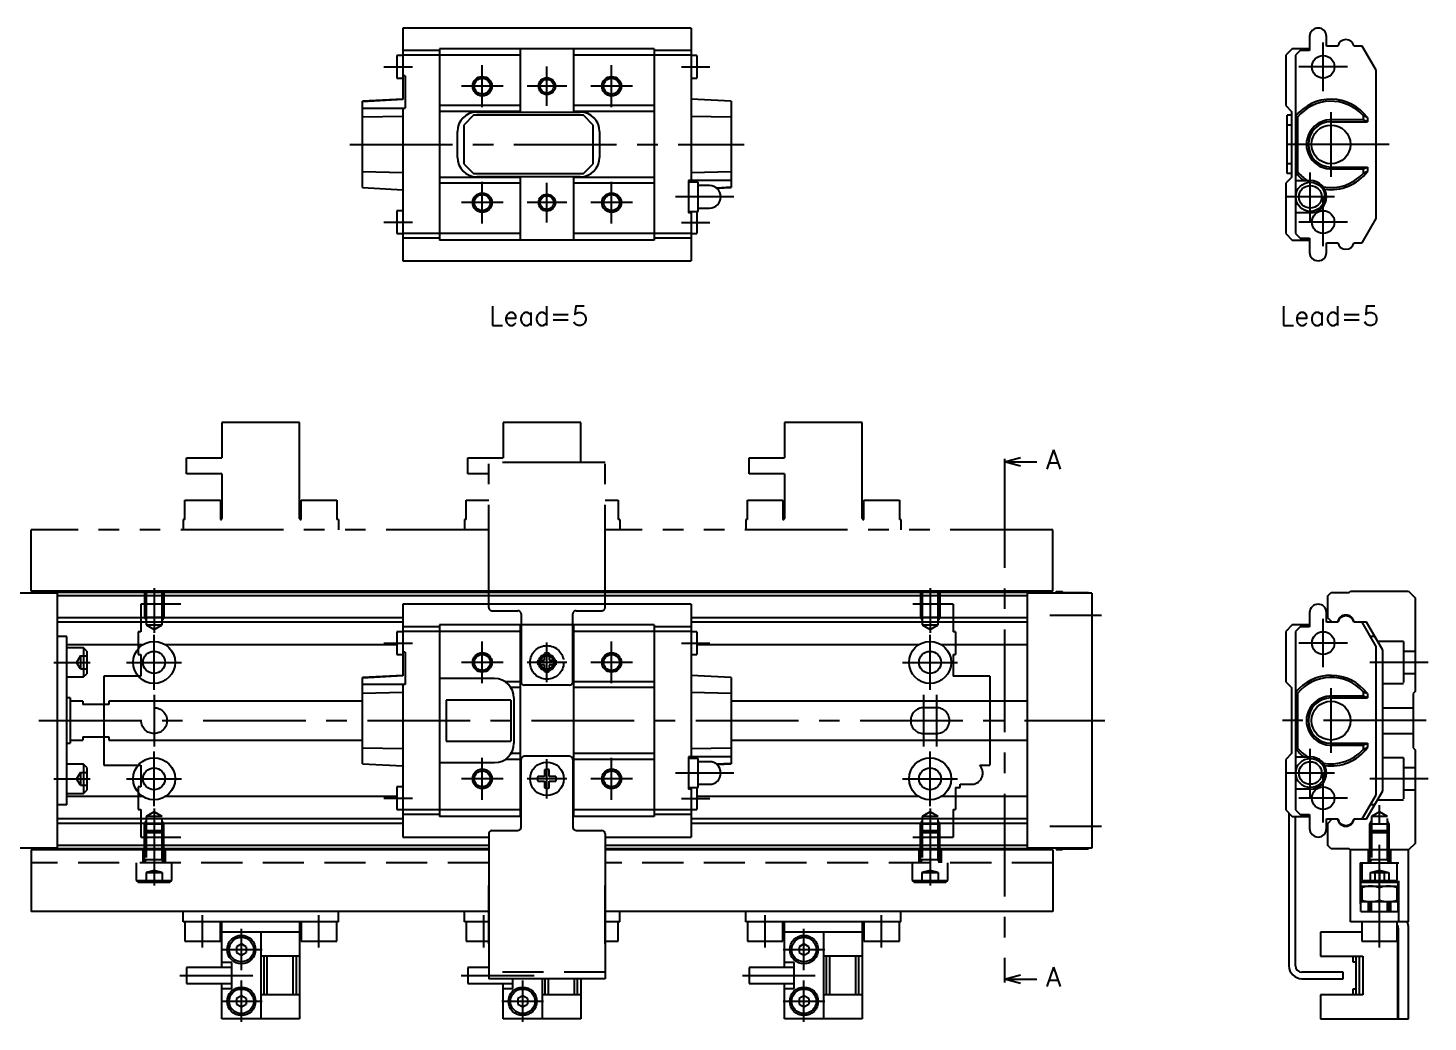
# Model space of a CAD drawing. Extents: x -4 to 337, y -8 to 258.
# Drawn here: x 120.9 to 337.4, y 104.7 to 258.4 of the extents above; entities that cross this region are included whole.
import ezdxf

# ---------------------------------------------------------------- set-up
doc = ezdxf.new("R2010")
doc.units = 0
doc.header["$LTSCALE"] = 0.5
for name, pattern in [('CENTER', [50.8, 31.75, -6.35, 6.35, -6.35]), ('DASHED', [19.05, 12.7, -6.35]), ('PHANTOM', [63.5, 31.75, -6.35, 6.35, -6.35, 6.35, -6.35])]:
    doc.linetypes.add(name, pattern=pattern)
for name, color, linetype in [('MSM_CENTER', 1, 'CENTER'), ('MSM_CONTINUOUS', 7, 'CONTINUOUS'), ('MSM_DASHED', 4, 'DASHED'), ('MSM_IMAGINARY', 6, 'PHANTOM'), ('MSM_NARROW', 5, 'CONTINUOUS'), ('MSM_PART_NUMBER', 7, 'CONTINUOUS')]:
    doc.layers.add(name, color=color, linetype=linetype)
doc.styles.get("Standard").update_dxf_attribs({"font": 'txt.shx', "height": 3, "bigfont": 'bigfont.shx'})

msp = doc.modelspace()

# ---------------------------------------------------------------- linework, layer by layer
at = {"layer": 'MSM_CENTER'}
for p, q in [((321.2, 248.65), (321.2, 256.15)), ((175.95, 252.4), (180.35, 252.4)), ((191.15, 246.17), (191.15, 252.63)), ((201.15, 246.34), (201.15, 252.46)), ((211.15, 246.17), (211.15, 252.63)), ((221.95, 252.4), (226.35, 252.4)), ((324.95, 252.4), (317.45, 252.4)), ((194.38, 249.4), (187.92, 249.4)), ((204.21, 249.4), (198.09, 249.4)), ((214.38, 249.4), (207.92, 249.4)), ((322.4, 235.4), (322.4, 245.4)), ((170.65, 240.4), (231.65, 240.4)), ((331.4, 240.4), (313.6, 240.4)), ((319.2, 228.55), (319.2, 236.05)), ((191.15, 228.17), (191.15, 234.63)), ((201.15, 228.34), (201.15, 234.46)), ((211.15, 228.17), (211.15, 234.63)), ((230.05, 232.3), (221.05, 232.3)), ((322.95, 232.3), (315.45, 232.3)), ((321.2, 224.65), (321.2, 232.15)), ((194.38, 231.4), (187.92, 231.4)), ((204.21, 231.4), (198.09, 231.4)), ((214.38, 231.4), (207.92, 231.4)), ((175.95, 228.4), (180.35, 228.4)), ((221.95, 228.35), (226.35, 228.35)), ((324.95, 228.4), (317.45, 228.4)), ((271.9, 190.8), (271.9, 111.8)), ((140.4, 171.8), (140.4, 164.89)), ((260.4, 171.8), (260.4, 164.89)), ((278.9, 167.6), (286.9, 167.6)), ((321.2, 159.55), (321.2, 167.05)), ((140.4, 156.05), (140.4, 164.55)), ((260.4, 156.05), (260.4, 164.55)), ((175.95, 163.3), (180.35, 163.3)), ((191.15, 157.07), (191.15, 163.53)), ((201.15, 157.24), (201.15, 163.36)), ((211.15, 157.07), (211.15, 163.53)), ((221.95, 163.3), (226.35, 163.3)), ((324.95, 163.3), (317.45, 163.3)), ((124.9, 160.3), (130.5, 160.3)), ((136.15, 160.3), (144.65, 160.3)), ((194.38, 160.3), (187.92, 160.3)), ((204.21, 160.3), (198.09, 160.3)), ((214.38, 160.3), (207.92, 160.3)), ((256.15, 160.3), (264.65, 160.3)), ((337.4, 160.3), (328.4, 160.3)), ((322.4, 146.3), (322.4, 156.3)), ((140.4, 155.3), (140.4, 147.3)), ((259.4, 155.3), (259.4, 147.3)), ((261.4, 155.3), (261.4, 147.3)), ((-4.42, 151.3), (287.4, 151.3)), ((337.1, 151.3), (314.3, 151.3)), ((140.4, 138.05), (140.4, 146.55)), ((191.15, 139.07), (191.15, 145.53)), ((201.15, 139.24), (201.15, 145.36)), ((211.15, 139.07), (211.15, 145.53)), ((260.4, 138.05), (260.4, 146.55)), ((319.2, 139.45), (319.2, 146.95)), ((230.05, 143.2), (221.05, 143.2)), ((322.95, 143.2), (315.45, 143.2)), ((321.2, 135.55), (321.2, 143.05)), ((124.9, 142.3), (130.5, 142.3)), ((136.15, 142.3), (144.65, 142.3)), ((194.38, 142.3), (187.92, 142.3)), ((204.21, 142.3), (198.09, 142.3)), ((214.38, 142.3), (207.92, 142.3)), ((256.15, 142.3), (264.65, 142.3)), ((337.4, 142.3), (328.4, 142.3)), ((175.95, 139.3), (180.35, 139.3)), ((221.95, 139.25), (226.35, 139.25)), ((324.95, 139.3), (317.45, 139.3)), ((140.4, 137.71), (140.4, 125.8)), ((260.4, 137.71), (260.4, 125.8)), ((329.9, 116.2), (329.9, 138.21)), ((278.9, 135), (286.9, 135)), ((192.15, 116.8), (192.15, 125.82)), ((210.15, 116.8), (210.15, 125.82)), ((147.9, 116.2), (147.9, 121.2)), ((153.9, 112.7), (153.9, 119.1)), ((165.9, 116.2), (165.9, 121.2)), ((191.4, 116.2), (191.4, 121.2)), ((234.9, 116.2), (234.9, 121.2)), ((240.9, 112.7), (240.9, 119.1)), ((252.9, 116.2), (252.9, 121.2)), ((150.7, 115.9), (157.1, 115.9)), ((237.7, 115.9), (244.1, 115.9)), ((144.4, 111.9), (155.65, 111.9)), ((153.9, 104.7), (153.9, 111.1)), ((187.9, 111.9), (199.15, 111.9)), ((197.4, 104.7), (197.4, 111.1)), ((231.4, 111.9), (242.65, 111.9)), ((240.9, 104.7), (240.9, 111.1)), ((150.7, 107.9), (157.1, 107.9)), ((194.2, 107.9), (200.6, 107.9)), ((237.7, 107.9), (244.1, 107.9))]:
    msp.add_line(p, q, dxfattribs=at)
at = {"layer": 'MSM_CONTINUOUS'}
for p, q in [((178.85, 258.4), (178.85, 247.33)), ((223.45, 258.4), (178.85, 258.4)), ((223.45, 258.4), (223.45, 234.8)), ((319.1, 257.1), (319.1, 254.9)), ((321.7, 255.6), (321.7, 257.1)), ((323.44, 255.6), (321.7, 255.6)), ((327.24, 255.6), (325.96, 255.6)), ((329.4, 251.86), (327.24, 255.6)), ((177.95, 254.15), (177.95, 250.65)), ((178.85, 254.15), (177.95, 254.15)), ((184.55, 254.9), (178.85, 254.9)), ((184.55, 254.19), (178.85, 254.19)), ((217.75, 255.2), (184.55, 255.2)), ((184.55, 255.2), (184.55, 225.6)), ((197.05, 254.2), (184.55, 254.2)), ((197.05, 245.4), (197.05, 255.2)), ((205.25, 255.2), (205.25, 245.4)), ((217.75, 254.2), (205.25, 254.2)), ((217.75, 255.2), (217.75, 225.6)), ((223.45, 254.9), (217.75, 254.9)), ((223.45, 254.19), (217.75, 254.19)), ((224.35, 254.15), (223.45, 254.15)), ((224.35, 254.15), (224.35, 250.65)), ((316.4, 255.2), (315.4, 254.2)), ((315.4, 254.2), (315.4, 246.4)), ((318.97, 255.2), (316.4, 255.2)), ((317.61, 254.9), (316.9, 254.19)), ((316.9, 254.19), (316.9, 226.61)), ((319.1, 254.9), (317.61, 254.9)), ((318.97, 254.9), (318.97, 255.2)), ((329.4, 228.94), (329.4, 251.86)), ((177.95, 250.65), (178.85, 250.65)), ((179.25, 251), (178.85, 251)), ((179.25, 251), (179.25, 246)), ((223.45, 250.65), (224.35, 250.65)), ((178.85, 247.4), (172.65, 247.08)), ((178.85, 247.33), (172.65, 246.96)), ((172.65, 233.72), (172.65, 247.08)), ((229.65, 247.08), (223.45, 247.4)), ((229.65, 247.08), (229.65, 233.72)), ((172.65, 246), (179.25, 246)), ((178.85, 244.73), (172.65, 244.59)), ((178.85, 246), (178.85, 222.4)), ((197.05, 246.4), (184.55, 246.4)), ((197.05, 245.5), (184.55, 245.5)), ((189.8, 244.9), (188.3, 243.4)), ((206.8, 244.9), (189.8, 244.9)), ((190.3, 245.4), (206.3, 245.4)), ((217.75, 246.4), (205.25, 246.4)), ((217.75, 245.5), (205.25, 245.5)), ((208.3, 243.4), (206.8, 244.9)), ((229.65, 244.59), (223.45, 244.73)), ((315.4, 246.4), (316.3, 245.5)), ((316.3, 244.9), (315.6, 244.9)), ((315.6, 235.9), (315.6, 244.9)), ((316.3, 245.5), (316.3, 235.3)), ((317.2, 244.59), (316.9, 244.73)), ((327.36, 244.87), (327.36, 244.19)), ((188.3, 243.4), (188.3, 237.4)), ((208.3, 237.4), (208.3, 243.4)), ((316.3, 243.4), (315.6, 243.4)), ((317.2, 244.59), (317.2, 236.21)), ((322.4, 243.9), (328.02, 243.9)), ((327.36, 244.19), (322.72, 244.19)), ((328.02, 243.9), (327.36, 244.19)), ((328.02, 244.57), (328.02, 243.9)), ((187.3, 238.4), (187.3, 242.4)), ((209.3, 242.4), (209.3, 238.4)), ((172.65, 236.21), (178.85, 236.07)), ((188.3, 237.4), (189.8, 235.9)), ((206.8, 235.9), (208.3, 237.4)), ((223.45, 236.07), (229.65, 236.21)), ((316.3, 237.4), (315.6, 237.4)), ((316.9, 236.07), (317.2, 236.21)), ((322.4, 236.9), (328.02, 236.9)), ((322.72, 236.61), (327.36, 236.61)), ((327.36, 236.61), (328.02, 236.9)), ((327.36, 236.61), (327.36, 235.93)), ((328.02, 236.9), (328.02, 236.23)), ((197.05, 235.3), (184.55, 235.3)), ((197.05, 234.4), (184.55, 234.4)), ((189.8, 235.9), (206.8, 235.9)), ((206.3, 235.4), (190.3, 235.4)), ((197.05, 225.6), (197.05, 235.4)), ((205.25, 235.4), (205.25, 225.6)), ((217.75, 235.3), (205.25, 235.3)), ((217.75, 234.4), (205.25, 234.4)), ((223.05, 234.8), (223.05, 229.8)), ((229.65, 234.8), (223.05, 234.8)), ((224.55, 234.55), (223.05, 234.55)), ((224.55, 230.05), (224.55, 234.55)), ((226.3, 234.05), (224.55, 234.05)), ((227.35, 233.7), (229.65, 233.84)), ((316.3, 235.3), (315.4, 234.4)), ((315.4, 234.4), (315.4, 226.6)), ((316.3, 235.9), (315.6, 235.9)), ((316.9, 234.8), (319.2, 234.8)), ((172.65, 233.72), (178.85, 233.4)), ((227.46, 233.61), (229.65, 233.72)), ((177.95, 230.15), (177.95, 226.65)), ((178.85, 230.15), (177.95, 230.15)), ((223.05, 230.05), (224.55, 230.05)), ((223.45, 229.8), (223.05, 229.8)), ((223.45, 230.05), (223.45, 222.4)), ((224.35, 230.05), (224.35, 226.65)), ((224.55, 230.55), (226.3, 230.55)), ((319.2, 229.8), (316.9, 229.8)), ((327.24, 225.2), (329.4, 228.94)), ((177.95, 226.65), (178.85, 226.65)), ((184.55, 226.61), (178.85, 226.61)), ((184.55, 225.9), (178.85, 225.9)), ((197.05, 226.6), (184.55, 226.6)), ((217.75, 225.6), (184.55, 225.6)), ((217.75, 226.6), (205.25, 226.6)), ((223.45, 226.61), (217.75, 226.61)), ((223.45, 225.9), (217.75, 225.9)), ((223.45, 226.65), (224.35, 226.65)), ((315.4, 226.6), (316.4, 225.6)), ((316.4, 225.6), (318.97, 225.6)), ((316.9, 226.61), (317.61, 225.9)), ((317.61, 225.9), (319.1, 225.9)), ((318.97, 225.6), (318.97, 225.9)), ((319.1, 225.9), (319.1, 223.7)), ((321.7, 223.7), (321.7, 225.2)), ((321.7, 225.2), (323.44, 225.2)), ((325.96, 225.2), (327.24, 225.2)), ((178.85, 222.4), (223.45, 222.4)), ((271.9, 191.3), (274.4, 191.97)), ((271.9, 191.8), (271.9, 190.8)), ((274.4, 190.63), (271.9, 191.3)), ((271.9, 191.3), (276.9, 191.3)), ((275.4, 171.3), (125.4, 171.3)), ((125.4, 171.3), (125.4, 131.3)), ((275.4, 171.1), (125.4, 171.1)), ((275.4, 171.3), (275.4, 131.3)), ((279.9, 171), (279.9, 171.25)), ((279.9, 171.25), (280.9, 171.25)), ((280.9, 171), (280.9, 171.25)), ((280.9, 171.1), (284.9, 171.1)), ((284.9, 171), (284.9, 171.1)), ((321.9, 170.6), (322.4, 171.1)), ((322.4, 171.1), (325.2, 171.1)), ((325.2, 171.1), (325.4, 171.3)), ((325.4, 171.3), (334.4, 171.3)), ((334.4, 171.3), (335.4, 170.3)), ((125.4, 171), (79.4, 171)), ((275.4, 170.6), (125.4, 170.6)), ((178.85, 169.3), (178.85, 158.23)), ((223.45, 169.3), (178.85, 169.3)), ((223.45, 169.3), (223.45, 145.7)), ((285.4, 171), (275.4, 171)), ((285.4, 171), (285.4, 131.6)), ((321.9, 167.2), (321.9, 170.6)), ((335.4, 170.3), (335.4, 155.8)), ((178.85, 167.2), (125.4, 167.2)), ((275.4, 167.2), (223.45, 167.2)), ((319.1, 168), (319.1, 165.8)), ((321.7, 166.5), (321.7, 168)), ((322.6, 166.5), (321.9, 167.2)), ((178.85, 166.5), (125.4, 166.5)), ((177.95, 165.05), (177.95, 161.55)), ((178.85, 165.05), (177.95, 165.05)), ((184.55, 165.8), (178.85, 165.8)), ((184.55, 165.09), (178.85, 165.09)), ((217.75, 166.1), (184.55, 166.1)), ((184.55, 166.1), (184.55, 136.5)), ((197.05, 165.1), (184.55, 165.1)), ((197.05, 136.5), (197.05, 166.1)), ((205.25, 166.1), (205.25, 136.5)), ((217.75, 165.1), (205.25, 165.1)), ((217.75, 166.1), (217.75, 136.5)), ((223.45, 165.8), (217.75, 165.8)), ((223.45, 165.09), (217.75, 165.09)), ((275.4, 166.5), (223.45, 166.5)), ((224.35, 165.05), (223.45, 165.05)), ((224.35, 165.05), (224.35, 161.55)), ((316.4, 166.1), (315.4, 165.1)), ((315.4, 165.1), (315.4, 157.3)), ((318.97, 166.1), (316.4, 166.1)), ((317.61, 165.8), (316.9, 165.09)), ((316.9, 165.09), (316.9, 137.51)), ((319.1, 165.8), (317.61, 165.8)), ((318.97, 165.8), (318.97, 166.1)), ((323.44, 166.5), (321.7, 166.5)), ((327.9, 166.5), (325.96, 166.5)), ((329.4, 162.76), (327.24, 166.5)), ((330.4, 162.17), (327.9, 166.5)), ((126.9, 164.3), (125.4, 164.3)), ((126.9, 138.3), (126.9, 164.3)), ((138.65, 163.04), (126.9, 163.04)), ((129.5, 162.55), (126.9, 162.55)), ((129.5, 162.55), (129.5, 158.05)), ((130, 162.05), (129.5, 162.55)), ((177.95, 163.04), (142.15, 163.04)), ((258.65, 163.04), (224.35, 163.04)), ((275.4, 163.04), (262.15, 163.04)), ((329.17, 164.3), (328.51, 164.3)), ((329.4, 139.84), (329.4, 162.76)), ((130, 162.05), (130, 158.55)), ((177.95, 161.55), (178.85, 161.55)), ((179.25, 161.9), (178.85, 161.9)), ((179.25, 161.9), (179.25, 156.9)), ((223.45, 161.55), (224.35, 161.55)), ((330.4, 140.43), (330.4, 162.17)), ((126.9, 158.05), (129.5, 158.05)), ((129.5, 158.05), (130, 158.55)), ((178.85, 158.3), (172.65, 157.98)), ((178.85, 158.23), (172.65, 157.86)), ((229.65, 157.98), (223.45, 158.3)), ((172.65, 144.62), (172.65, 157.98)), ((179.25, 156.9), (172.65, 156.9)), ((178.85, 156.9), (178.85, 133.3)), ((193.05, 157.8), (184.55, 157.8)), ((197.05, 157.3), (194.71, 157.3)), ((197.05, 156.4), (195.59, 156.4)), ((217.75, 157.3), (205.25, 157.3)), ((217.75, 156.4), (205.25, 156.4)), ((229.65, 157.98), (229.65, 144.62)), ((315.4, 157.3), (316.3, 156.4)), ((316.3, 156.4), (316.3, 146.2)), ((127.4, 154.8), (126.9, 154.8)), ((127.4, 154.8), (127.4, 147.8)), ((129.4, 154.3), (127.4, 154.3)), ((129.4, 154.3), (129.4, 153.8)), ((133.4, 153.8), (129.4, 153.8)), ((133.4, 154.3), (133.4, 153.8)), ((172.65, 154.3), (133.4, 154.3)), ((178.85, 155.63), (172.65, 155.49)), ((185.55, 154.46), (185.55, 148.14)), ((195.55, 154.46), (185.55, 154.46)), ((195.55, 154.46), (195.55, 148.14)), ((196.05, 154.8), (196.05, 147.8)), ((229.65, 155.49), (223.45, 155.63)), ((275.4, 154.3), (229.65, 154.3)), ((317.2, 155.49), (316.9, 155.63)), ((317.2, 155.49), (317.2, 147.11)), ((322.4, 154.8), (328.02, 154.8)), ((327.36, 155.09), (322.72, 155.09)), ((327.36, 155.77), (327.36, 155.09)), ((328.02, 154.8), (327.36, 155.09)), ((328.02, 155.47), (328.02, 154.8)), ((335.4, 155.8), (335.1, 155.5)), ((335.1, 155.5), (335.1, 147.1)), ((126.9, 147.8), (127.4, 147.8)), ((127.4, 148.3), (129.4, 148.3)), ((129.4, 148.8), (133.4, 148.8)), ((129.4, 148.8), (129.4, 148.3)), ((133.4, 148.8), (133.4, 148.3)), ((133.4, 148.3), (172.65, 148.3)), ((185.55, 148.14), (195.55, 148.14)), ((229.65, 148.3), (275.4, 148.3)), ((322.4, 147.8), (328.02, 147.8)), ((322.72, 147.51), (327.36, 147.51)), ((327.36, 147.51), (328.02, 147.8)), ((327.36, 147.51), (327.36, 146.83)), ((328.02, 147.8), (328.02, 147.13)), ((172.65, 147.11), (178.85, 146.97)), ((197.05, 145.3), (194.71, 145.3)), ((197.05, 146.2), (195.59, 146.2)), ((197.15, 134.8), (197.15, 145.3)), ((204.65, 145.8), (197.65, 145.8)), ((205.15, 145.3), (205.15, 134.8)), ((217.75, 146.2), (205.25, 146.2)), ((217.75, 145.3), (205.25, 145.3)), ((229.65, 145.7), (223.05, 145.7)), ((223.05, 145.7), (223.05, 140.7)), ((224.55, 145.45), (223.05, 145.45)), ((223.45, 146.97), (229.65, 147.11)), ((224.55, 140.95), (224.55, 145.45)), ((316.3, 146.2), (315.4, 145.3)), ((315.4, 145.3), (315.4, 137.5)), ((316.9, 146.97), (317.2, 147.11)), ((316.9, 145.7), (319.2, 145.7)), ((335.1, 147.1), (335.4, 146.8)), ((335.4, 146.8), (335.4, 132.3)), ((129.5, 144.55), (126.9, 144.55)), ((130, 144.05), (129.5, 144.55)), ((129.5, 144.55), (129.5, 140.05)), ((130, 144.05), (130, 140.55)), ((172.65, 144.62), (178.85, 144.3)), ((184.55, 144.8), (193.05, 144.8)), ((200.78, 143.7), (200.78, 142.67)), ((201.52, 142.67), (201.52, 143.7)), ((226.3, 144.95), (224.55, 144.95)), ((227.35, 144.6), (229.65, 144.74)), ((227.46, 144.51), (229.65, 144.62)), ((177.95, 141.05), (177.95, 137.55)), ((178.85, 141.05), (177.95, 141.05)), ((200.78, 142.67), (199.75, 142.67)), ((199.75, 141.93), (200.78, 141.93)), ((200.78, 141.93), (200.78, 140.9)), ((202.55, 142.67), (201.52, 142.67)), ((201.52, 140.9), (201.52, 141.93)), ((201.52, 141.93), (202.55, 141.93)), ((223.05, 140.95), (224.55, 140.95)), ((223.45, 140.95), (223.45, 133.3)), ((224.35, 140.95), (224.35, 137.55)), ((224.55, 141.45), (226.3, 141.45)), ((126.9, 140.05), (129.5, 140.05)), ((138.65, 139.56), (126.9, 139.56)), ((129.5, 140.05), (130, 140.55)), ((177.95, 139.56), (142.15, 139.56)), ((223.45, 140.7), (223.05, 140.7)), ((258.65, 139.56), (224.35, 139.56)), ((275.4, 139.56), (262.15, 139.56)), ((319.2, 140.7), (316.9, 140.7)), ((327.24, 136.1), (329.4, 139.84)), ((327.9, 136.1), (330.4, 140.43)), ((126.9, 138.3), (125.4, 138.3)), ((177.95, 137.55), (178.85, 137.55)), ((184.55, 137.51), (178.85, 137.51)), ((184.55, 136.8), (178.85, 136.8)), ((197.05, 137.5), (184.55, 137.5)), ((197.15, 136.5), (184.55, 136.5)), ((217.75, 136.5), (205.15, 136.5)), ((217.75, 137.5), (205.25, 137.5)), ((223.45, 137.51), (217.75, 137.51)), ((223.45, 136.8), (217.75, 136.8)), ((223.45, 137.55), (224.35, 137.55)), ((315.4, 137.5), (316.4, 136.5)), ((315.9, 137), (315.9, 113.4)), ((316.4, 136.5), (318.97, 136.5)), ((316.9, 137.51), (317.61, 136.8)), ((316.9, 113.4), (316.9, 136.5)), ((317.61, 136.8), (319.1, 136.8)), ((318.97, 136.5), (318.97, 136.8)), ((319.1, 136.8), (319.1, 134.6)), ((329.17, 138.3), (328.51, 138.3)), ((178.85, 136.1), (125.4, 136.1)), ((178.85, 135.4), (125.4, 135.4)), ((192.65, 134.3), (196.65, 134.3)), ((205.65, 134.3), (209.65, 134.3)), ((275.4, 136.1), (223.45, 136.1)), ((275.4, 135.4), (223.45, 135.4)), ((321.7, 134.6), (321.7, 136.1)), ((321.7, 136.1), (323.44, 136.1)), ((321.9, 135.4), (322.6, 136.1)), ((321.9, 132), (321.9, 135.4)), ((325.96, 136.1), (327.9, 136.1)), ((178.85, 133.3), (192.15, 133.3)), ((192.15, 133.8), (192.15, 111.4)), ((210.15, 133.8), (210.15, 111.4)), ((210.15, 133.3), (223.45, 133.3)), ((335.4, 132.3), (334.4, 131.3)), ((125.4, 131.6), (79.4, 131.6)), ((192.15, 131.3), (121.4, 131.3)), ((121.4, 131.3), (121.4, 121.8)), ((192.15, 132), (125.4, 132)), ((192.15, 131.5), (125.4, 131.5)), ((275.4, 132), (210.15, 132)), ((275.4, 131.5), (210.15, 131.5)), ((279.4, 131.3), (210.15, 131.3)), ((285.4, 131.6), (275.4, 131.6)), ((279.4, 131.3), (279.4, 121.8)), ((279.9, 131.6), (279.9, 131.35)), ((279.9, 131.35), (280.9, 131.35)), ((280.9, 131.6), (280.9, 131.35)), ((280.9, 131.5), (284.9, 131.5)), ((284.9, 131.6), (284.9, 131.5)), ((322.4, 131.5), (321.9, 132)), ((325.2, 131.5), (322.4, 131.5)), ((325.4, 131.3), (325.2, 131.5)), ((325.4, 120.2), (325.4, 131.3)), ((334.4, 131.3), (325.4, 131.3)), ((334.4, 120.2), (334.4, 131.3)), ((327, 126.3), (332.8, 126.3)), ((327, 121.8), (327, 126.3)), ((327.15, 125.7), (332.65, 125.7)), ((327.15, 125.7), (327.15, 123.3)), ((332.65, 123.3), (332.65, 125.7)), ((332.8, 121.8), (332.8, 126.3)), ((329.9, 123.55), (329.9, 125.45)), ((192.15, 121.8), (121.4, 121.8)), ((144.9, 120.2), (144.9, 121.8)), ((168.9, 120.2), (168.9, 121.8)), ((188.4, 120.2), (188.4, 121.8)), ((279.4, 121.8), (210.15, 121.8)), ((212.4, 120.2), (212.4, 121.8)), ((231.9, 120.2), (231.9, 121.8)), ((255.9, 120.2), (255.9, 121.8)), ((332.8, 123.3), (327, 123.3)), ((327, 121.8), (332.8, 121.8)), ((328.2, 121.8), (328.2, 123.3)), ((328.4, 123.3), (328.4, 121.8)), ((331.59, 123.31), (331.27, 123.3)), ((331.4, 121.8), (331.4, 123.3)), ((331.6, 123.3), (331.6, 121.8)), ((168.9, 120.2), (144.9, 120.2)), ((145.15, 120.2), (145.15, 117.2)), ((150.65, 117.2), (150.65, 120.2)), ((150.9, 113.15), (150.9, 120.07)), ((162.9, 120.07), (162.9, 105.2)), ((163.15, 120.2), (163.15, 117.2)), ((168.65, 117.2), (168.65, 120.2)), ((192.15, 120.2), (188.4, 120.2)), ((188.65, 120.2), (188.65, 117.2)), ((212.4, 120.2), (210.15, 120.2)), ((212.15, 117.2), (212.15, 120.2)), ((255.9, 120.2), (231.9, 120.2)), ((232.15, 120.2), (232.15, 117.2)), ((237.65, 117.2), (237.65, 120.2)), ((237.9, 113.15), (237.9, 120.07)), ((249.9, 120.07), (249.9, 105.2)), ((250.15, 120.2), (250.15, 117.2)), ((255.65, 117.2), (255.65, 120.2)), ((334.4, 120.2), (325.4, 120.2)), ((327.15, 120.2), (327.15, 117.2)), ((332.65, 117.2), (332.65, 120.2)), ((332.8, 119.2), (332.8, 105.2)), ((334.4, 105.2), (334.4, 119.2)), ((145.15, 117.2), (150.65, 117.2)), ((162.9, 118.6), (150.9, 118.6)), ((156.9, 118.6), (156.9, 105.2)), ((163.15, 117.2), (168.65, 117.2)), ((188.65, 117.2), (192.15, 117.2)), ((210.15, 117.2), (212.15, 117.2)), ((232.15, 117.2), (237.65, 117.2)), ((249.9, 118.6), (237.9, 118.6)), ((243.9, 118.6), (243.9, 105.2)), ((250.15, 117.2), (255.65, 117.2)), ((327.15, 118.6), (320.8, 118.6)), ((320.8, 118.6), (320.8, 114.9)), ((327.15, 117.2), (332.65, 117.2)), ((332.75, 118.6), (332.65, 118.6)), ((332.75, 105.2), (332.75, 118.6)), ((332.75, 118.55), (332.8, 118.55)), ((153.9, 116.77), (153.15, 116.33)), ((153.15, 116.33), (153.15, 115.47)), ((153.15, 115.47), (153.9, 115.03)), ((154.65, 116.33), (153.9, 116.77)), ((153.9, 115.03), (154.65, 115.47)), ((154.65, 116.33), (154.65, 115.47)), ((162.9, 114.9), (156.9, 114.9)), ((157.4, 108.9), (157.4, 114.9)), ((157.9, 108.9), (157.9, 114.9)), ((161.9, 108.9), (161.9, 114.9)), ((162.4, 108.9), (162.4, 114.9)), ((240.9, 116.77), (240.15, 116.33)), ((240.15, 116.33), (240.15, 115.47)), ((240.15, 115.47), (240.9, 115.03)), ((241.65, 116.33), (240.9, 116.77)), ((240.9, 115.03), (241.65, 115.47)), ((241.65, 116.33), (241.65, 115.47)), ((249.9, 114.9), (243.9, 114.9)), ((244.4, 108.9), (244.4, 114.9)), ((244.9, 108.9), (244.9, 114.9)), ((248.9, 108.9), (248.9, 114.9)), ((249.4, 108.9), (249.4, 114.9)), ((320.8, 114.9), (327.3, 114.9)), ((325.8, 114.9), (325.8, 114)), ((326.3, 108.9), (326.3, 114.9)), ((326.8, 108.9), (326.8, 114.9)), ((327.3, 114.9), (327.3, 108.9)), ((145.4, 113.15), (145.4, 110.65)), ((152.4, 113.15), (145.4, 113.15)), ((152.4, 113.9), (150.9, 113.9)), ((152.4, 109.9), (152.4, 113.9)), ((188.9, 113.15), (188.9, 110.65)), ((192.15, 113.15), (188.9, 113.15)), ((232.4, 113.15), (232.4, 110.65)), ((239.4, 113.15), (232.4, 113.15)), ((239.4, 113.9), (237.9, 113.9)), ((239.4, 109.9), (239.4, 113.9)), ((325.8, 114), (326.3, 114)), ((145.4, 110.65), (152.4, 110.65)), ((150.9, 105.2), (150.9, 110.65)), ((188.9, 110.65), (195.9, 110.65)), ((210.15, 111.4), (192.15, 111.4)), ((194.4, 105.2), (194.4, 110.65)), ((195.9, 109.9), (195.9, 111.4)), ((200.4, 111.4), (200.4, 105.2)), ((200.9, 108.9), (200.9, 111.4)), ((201.4, 108.9), (201.4, 111.4)), ((205.4, 108.9), (205.4, 111.4)), ((205.9, 108.9), (205.9, 111.4)), ((206.4, 111.4), (206.4, 105.2)), ((232.4, 110.65), (239.4, 110.65)), ((237.9, 105.2), (237.9, 110.65)), ((271.9, 111.3), (274.4, 111.97)), ((271.9, 111.8), (271.9, 110.8)), ((274.4, 110.63), (271.9, 111.3)), ((271.9, 111.3), (276.9, 111.3)), ((324.3, 112.4), (317.9, 112.4)), ((317.9, 111.4), (324.3, 111.4)), ((324.3, 111.4), (324.3, 112.4)), ((150.9, 109.9), (152.4, 109.9)), ((153.9, 108.77), (153.15, 108.33)), ((153.15, 108.33), (153.15, 107.47)), ((154.65, 108.33), (153.9, 108.77)), ((154.65, 108.33), (154.65, 107.47)), ((162.9, 108.9), (156.9, 108.9)), ((194.4, 109.9), (195.9, 109.9)), ((197.4, 108.77), (196.65, 108.33)), ((196.65, 108.33), (196.65, 107.47)), ((198.15, 108.33), (197.4, 108.77)), ((198.15, 108.33), (198.15, 107.47)), ((206.4, 108.9), (200.4, 108.9)), ((237.9, 109.9), (239.4, 109.9)), ((240.9, 108.77), (240.15, 108.33)), ((240.15, 108.33), (240.15, 107.47)), ((241.65, 108.33), (240.9, 108.77)), ((241.65, 108.33), (241.65, 107.47)), ((249.9, 108.9), (243.9, 108.9)), ((327.3, 108.9), (320.8, 108.9)), ((320.8, 108.9), (320.8, 105.2)), ((325.8, 109.8), (325.8, 108.9)), ((326.3, 109.8), (325.8, 109.8)), ((153.15, 107.47), (153.9, 107.03)), ((153.9, 107.03), (154.65, 107.47)), ((196.65, 107.47), (197.4, 107.03)), ((197.4, 107.03), (198.15, 107.47)), ((240.15, 107.47), (240.9, 107.03)), ((240.9, 107.03), (241.65, 107.47)), ((162.9, 105.2), (150.9, 105.2)), ((206.4, 105.2), (194.4, 105.2)), ((249.9, 105.2), (237.9, 105.2)), ((320.8, 105.2), (332.75, 105.2)), ((332.75, 105.25), (332.8, 105.25)), ((332.8, 105.2), (334.4, 105.2))]:
    msp.add_line(p, q, dxfattribs=at)
for centre, radius in [((321.2, 252.4), 1.75), ((191.15, 249.4), 1.23), ((201.15, 249.4), 1.06), ((211.15, 249.4), 1.23), ((322.4, 240.4), 3), ((319.2, 232.3), 2.25), ((319.2, 232.3), 1.75), ((191.15, 231.4), 1.23), ((201.15, 231.4), 1.06), ((211.15, 231.4), 1.23), ((321.2, 228.4), 1.75), ((321.2, 163.3), 1.75), ((140.4, 160.3), 3.25), ((260.4, 160.3), 3.25), ((140.4, 160.3), 1.7), ((191.15, 160.3), 1.23), ((201.15, 160.3), 1.06), ((211.15, 160.3), 1.23), ((260.4, 160.3), 1.7), ((322.4, 151.3), 3), ((140.4, 142.3), 3.25), ((260.4, 142.3), 3.25), ((319.2, 143.2), 2.25), ((140.4, 142.3), 1.7), ((191.15, 142.3), 1.23), ((201.15, 142.3), 2.6), ((211.15, 142.3), 1.23), ((260.4, 142.3), 1.7), ((319.2, 143.2), 1.75), ((321.2, 139.3), 1.75), ((153.9, 115.9), 2.2), ((153.9, 115.9), 1.9), ((240.9, 115.9), 2.2), ((240.9, 115.9), 1.9), ((153.9, 107.9), 2.2), ((153.9, 107.9), 1.9), ((197.4, 107.9), 2.2), ((197.4, 107.9), 1.9), ((240.9, 107.9), 2.2), ((240.9, 107.9), 1.9)]:
    msp.add_circle(centre, radius, dxfattribs=at)
for centre, radius, start, end in [((320.4, 257.1), 1.3, 0, 180), ((324.7, 255.3), 1.3, 13.3424, 166.6576), ((322.4, 240.4), 7, 36.5962, 141.7868), ((322.4, 240.4), 6.68, 42.0402, 141.1265), ((190.3, 242.4), 3, 90, 180), ((206.3, 242.4), 3, 0, 90), ((322.98, 234.21), 11.52, 64.0671, 67.6778), ((322.4, 240.4), 3.8, 85.1074, 274.8926), ((322.4, 240.4), 3.5, 90, 270), ((190.3, 238.4), 3, 180, 270), ((206.3, 238.4), 3, 270, 0), ((322.4, 240.4), 7, 218.2132, 233.1301), ((322.4, 240.4), 6.68, 218.8735, 237.0286), ((322.4, 240.4), 7, 261.8617, 323.4038), ((325.27, 241.47), 5.92, 290.6125, 297.6426), ((226.3, 232.3), 1.75, 270, 90), ((319.2, 232.3), 2.5, 270, 90), ((322.4, 240.4), 6.68, 259.3812, 317.9598), ((324.7, 225.5), 1.3, 193.3424, 346.6576), ((320.4, 223.7), 1.3, 180, 0), ((320.4, 168), 1.3, 0, 180), ((324.7, 166.3), 1.32, 8.7147, 171.2853), ((324.7, 166.2), 1.3, 13.3424, 166.6576), ((322.4, 151.3), 7, 36.5962, 141.7868), ((193.05, 154.8), 3, 0, 90), ((322.4, 151.3), 6.68, 42.0402, 141.1265), ((322.4, 151.3), 3.8, 85.1074, 274.8926), ((322.4, 151.3), 3.5, 90, 270), ((322.98, 145.11), 11.52, 64.0671, 67.6778), ((193.05, 147.8), 3, 270, 0), ((197.65, 145.3), 0.5, 90, 180), ((204.65, 145.3), 0.5, 0, 90), ((322.4, 151.3), 7, 218.2132, 233.1301), ((322.4, 151.3), 6.68, 218.8735, 237.0286), ((319.2, 143.2), 2.5, 270, 90), ((322.4, 151.3), 6.68, 259.3812, 317.9598), ((322.4, 151.3), 7, 261.8617, 323.4038), ((325.27, 152.37), 5.92, 290.6125, 297.6426), ((201.15, 142.3), 1.45, 75.2162, 104.7838), ((226.3, 143.2), 1.75, 270, 90), ((201.15, 142.3), 1.45, 165.2162, 194.7838), ((201.15, 142.3), 1.45, 255.2162, 284.7838), ((201.15, 142.3), 1.45, 345.2162, 14.7838), ((192.65, 133.8), 0.5, 90, 180), ((196.65, 134.8), 0.5, 270, 0), ((205.65, 134.8), 0.5, 180, 270), ((209.65, 133.8), 0.5, 0, 90), ((320.4, 134.6), 1.3, 180, 0), ((324.7, 136.3), 1.32, 188.7147, 351.2853), ((324.7, 136.4), 1.3, 193.3424, 346.6576), ((328.52, 121.73), 3.97, 69.7438, 110.2562), ((331.27, 121.73), 3.97, 69.7438, 110.2562), ((328.52, 127.27), 3.97, 249.7438, 290.2562), ((331.27, 127.27), 3.97, 249.7438, 290.2562), ((150.64, 119.89), 0.311, 34.723, 88.9034), ((163.16, 119.88), 0.318, 91.7128, 144.6608), ((237.64, 119.89), 0.311, 34.723, 88.9034), ((250.16, 119.88), 0.318, 91.7128, 144.6608), ((331.8, 119.2), 1, 0, 31.7883), ((331.8, 119.2), 2.6, 0, 22.6199), ((317.9, 113.4), 2, 180, 270), ((317.9, 113.4), 1, 180, 270)]:
    msp.add_arc(centre, radius, start, end, dxfattribs=at)
at = {"layer": 'MSM_DASHED'}
for p, q in [((138.9, 171.3), (138.9, 167.3)), ((139.17, 171.3), (139.17, 166.1)), ((141.63, 166.1), (141.63, 171.3)), ((141.9, 171.3), (141.9, 167.3)), ((258.9, 171.3), (258.9, 167.3)), ((259.17, 171.3), (259.17, 166.1)), ((261.63, 166.1), (261.63, 171.3)), ((261.9, 171.3), (261.9, 167.3)), ((138.9, 167.3), (141.9, 167.3)), ((138.9, 167.3), (139.17, 166.83)), ((141.9, 167.3), (141.63, 166.83)), ((258.9, 167.3), (261.9, 167.3)), ((258.9, 167.3), (259.17, 166.83)), ((261.9, 167.3), (261.63, 166.83)), ((139.17, 166.1), (141.63, 166.1)), ((139.17, 166.1), (140.4, 165.39)), ((140.4, 165.39), (141.63, 166.1)), ((259.17, 166.1), (261.63, 166.1)), ((259.17, 166.1), (260.4, 165.39)), ((260.4, 165.39), (261.63, 166.1)), ((333.6, 163.55), (329.6, 163.55)), ((333.6, 163.55), (333.6, 157.05)), ((129, 161.3), (128.42, 160.3)), ((129, 159.3), (128.42, 160.3)), ((129, 161.3), (130, 161.3)), ((129, 161.3), (129, 159.3)), ((129, 160.3), (130, 160.3)), ((335.4, 162), (333.6, 162)), ((129, 159.3), (130, 159.3)), ((333.6, 158.6), (335.4, 158.6)), ((330.4, 157.05), (333.6, 157.05)), ((261.4, 153.3), (259.4, 153.3)), ((330.4, 153.3), (335.1, 153.3)), ((259.4, 149.3), (261.4, 149.3)), ((330.4, 149.3), (335.1, 149.3)), ((333.6, 145.55), (330.4, 145.55)), ((333.6, 145.55), (333.6, 139.05)), ((129, 143.3), (128.42, 142.3)), ((129, 143.3), (130, 143.3)), ((129, 143.3), (129, 141.3)), ((335.4, 144), (333.6, 144)), ((129, 141.3), (128.42, 142.3)), ((129, 142.3), (130, 142.3)), ((129, 141.3), (130, 141.3)), ((329.6, 139.05), (333.6, 139.05)), ((333.6, 140.6), (335.4, 140.6)), ((140.4, 137.21), (139.17, 136.5)), ((141.63, 136.5), (139.17, 136.5)), ((139.17, 136.5), (139.17, 129.8)), ((141.63, 136.5), (140.4, 137.21)), ((141.63, 129.8), (141.63, 136.5)), ((260.4, 137.21), (259.17, 136.5)), ((261.63, 136.5), (259.17, 136.5)), ((259.17, 136.5), (259.17, 129.8)), ((261.63, 136.5), (260.4, 137.21)), ((261.63, 129.8), (261.63, 136.5)), ((329.9, 137.21), (328.67, 136.5)), ((331.13, 136.5), (328.67, 136.5)), ((328.67, 136.5), (328.67, 129.8)), ((331.13, 136.5), (329.9, 137.21)), ((331.13, 129.8), (331.13, 136.5)), ((138.9, 135.3), (139.17, 135.77)), ((141.9, 135.3), (138.9, 135.3)), ((138.9, 129.3), (138.9, 135.3)), ((139.17, 134.3), (138.9, 133.99)), ((139.17, 134.3), (141.63, 134.3)), ((141.9, 135.3), (141.63, 135.77)), ((141.9, 133.99), (141.63, 134.3)), ((141.9, 129.3), (141.9, 135.3)), ((258.9, 135.3), (259.17, 135.77)), ((261.9, 135.3), (258.9, 135.3)), ((258.9, 129.3), (258.9, 135.3)), ((259.17, 134.3), (258.9, 133.99)), ((259.17, 134.3), (261.63, 134.3)), ((261.9, 135.3), (261.63, 135.77)), ((261.9, 133.99), (261.63, 134.3)), ((261.9, 129.3), (261.9, 135.3)), ((328.4, 135.3), (328.67, 135.77)), ((331.4, 135.3), (328.4, 135.3)), ((328.4, 129.3), (328.4, 135.3)), ((328.67, 134.3), (328.4, 133.99)), ((328.67, 134.3), (331.13, 134.3)), ((331.4, 135.3), (331.13, 135.77)), ((331.4, 133.99), (331.13, 134.3)), ((331.4, 129.3), (331.4, 135.3)), ((138.9, 133.99), (141.9, 133.99)), ((258.9, 133.99), (261.9, 133.99)), ((328.4, 133.99), (331.4, 133.99)), ((138.65, 131.3), (138.65, 129.3)), ((142.15, 129.3), (142.15, 131.3)), ((258.65, 131.3), (258.65, 129.3)), ((262.15, 129.3), (262.15, 131.3)), ((328.15, 131.3), (328.15, 129.3)), ((331.65, 129.3), (331.65, 131.3)), ((192.15, 129.3), (121.4, 129.3)), ((137.65, 129.3), (137.65, 126.6)), ((141.9, 129.8), (138.9, 129.8)), ((138.9, 129.3), (139.17, 129.8)), ((140.4, 128.13), (139.15, 127.8)), ((139.15, 127.8), (139.15, 126.3)), ((139.15, 127.8), (141.65, 127.8)), ((141.65, 127.8), (140.4, 128.13)), ((140.4, 127.8), (140.4, 126.3)), ((141.9, 129.3), (141.63, 129.8)), ((141.65, 127.8), (141.65, 126.3)), ((143.15, 126.6), (143.15, 129.3)), ((279.4, 129.3), (210.15, 129.3)), ((257.65, 129.3), (257.65, 126.6)), ((261.9, 129.8), (258.9, 129.8)), ((258.9, 129.3), (259.17, 129.8)), ((260.4, 128.13), (259.15, 127.8)), ((259.15, 127.8), (259.15, 126.3)), ((259.15, 127.8), (261.65, 127.8)), ((261.65, 127.8), (260.4, 128.13)), ((260.4, 127.8), (260.4, 126.3)), ((261.9, 129.3), (261.63, 129.8)), ((261.65, 127.8), (261.65, 126.3)), ((263.15, 126.6), (263.15, 129.3)), ((326.9, 129.3), (326.9, 120.2)), ((326.9, 129.3), (332.9, 129.3)), ((327.15, 129.3), (327.15, 126.6)), ((331.4, 129.8), (328.4, 129.8)), ((328.4, 129.3), (328.67, 129.8)), ((328.46, 127.8), (328.46, 126.3)), ((328.46, 127.8), (331.34, 127.8)), ((329.9, 128.13), (328.65, 127.8)), ((329.18, 127.8), (329.18, 126.3)), ((331.15, 127.8), (329.9, 128.13)), ((329.9, 127.8), (329.9, 126.3)), ((330.62, 127.8), (330.62, 126.3)), ((331.4, 129.3), (331.13, 129.8)), ((331.34, 127.8), (331.34, 126.3)), ((332.65, 126.6), (332.65, 129.3)), ((332.9, 120.2), (332.9, 129.3)), ((137.65, 126.6), (137.95, 126.3)), ((137.65, 126.6), (143.15, 126.6)), ((137.95, 126.3), (142.85, 126.3)), ((142.85, 126.3), (143.15, 126.6)), ((257.65, 126.6), (257.95, 126.3)), ((257.65, 126.6), (263.15, 126.6)), ((257.95, 126.3), (262.85, 126.3)), ((262.85, 126.3), (263.15, 126.6)), ((327.15, 126.6), (327.45, 126.3)), ((327.15, 126.6), (332.65, 126.6)), ((332.35, 126.3), (332.65, 126.6)), ((210.15, 112.4), (192.15, 112.4))]:
    msp.add_line(p, q, dxfattribs=at)
msp.add_circle((140.4, 151.3), 2, dxfattribs=at)
for centre, start, end in [((259.4, 151.3), 90, 270), ((261.4, 151.3), 270, 90)]:
    msp.add_arc(centre, 2, start, end, dxfattribs=at)
at = {"layer": 'MSM_IMAGINARY'}
for p, q in [((150.9, 197.4), (150.9, 191.95)), ((162.9, 197.4), (150.9, 197.4)), ((162.9, 182.53), (162.9, 197.4)), ((194.4, 197.4), (194.4, 191.95)), ((206.4, 197.4), (194.4, 197.4)), ((206.4, 191.2), (206.4, 197.4)), ((237.9, 197.4), (237.9, 191.95)), ((249.9, 197.4), (237.9, 197.4)), ((249.9, 182.53), (249.9, 197.4)), ((145.4, 189.45), (145.4, 191.95)), ((145.4, 191.95), (150.9, 191.95)), ((188.9, 189.45), (188.9, 191.95)), ((188.9, 191.95), (194.4, 191.95)), ((210.15, 191.2), (192.15, 191.2)), ((192.15, 168.8), (192.15, 191.2)), ((210.15, 168.8), (210.15, 191.2)), ((232.4, 189.45), (232.4, 191.95)), ((232.4, 191.95), (237.9, 191.95)), ((150.9, 189.45), (145.4, 189.45)), ((150.9, 189.45), (150.9, 182.53)), ((192.15, 189.45), (188.9, 189.45)), ((237.9, 189.45), (232.4, 189.45)), ((237.9, 189.45), (237.9, 182.53)), ((145.15, 185.4), (150.65, 185.4)), ((145.15, 182.4), (145.15, 185.4)), ((150.65, 185.4), (150.65, 182.4)), ((163.15, 185.4), (168.65, 185.4)), ((163.15, 182.4), (163.15, 185.4)), ((168.65, 185.4), (168.65, 182.4)), ((188.65, 185.4), (192.15, 185.4)), ((188.65, 182.4), (188.65, 185.4)), ((210.15, 185.4), (212.15, 185.4)), ((212.15, 185.4), (212.15, 182.4)), ((232.15, 185.4), (237.65, 185.4)), ((232.15, 182.4), (232.15, 185.4)), ((237.65, 185.4), (237.65, 182.4)), ((250.15, 185.4), (255.65, 185.4)), ((250.15, 182.4), (250.15, 185.4)), ((255.65, 185.4), (255.65, 182.4)), ((144.9, 182.4), (144.9, 180.8)), ((145.15, 182.4), (144.9, 182.4)), ((168.9, 182.4), (168.65, 182.4)), ((168.9, 182.4), (168.9, 180.8)), ((188.65, 182.4), (188.4, 182.4)), ((188.4, 182.4), (188.4, 180.8)), ((212.4, 182.4), (212.15, 182.4)), ((212.4, 182.4), (212.4, 180.8)), ((231.9, 182.4), (231.9, 180.8)), ((232.15, 182.4), (231.9, 182.4)), ((255.9, 182.4), (255.65, 182.4)), ((255.9, 182.4), (255.9, 180.8)), ((121.4, 171.3), (121.4, 180.8)), ((192.15, 180.8), (121.4, 180.8)), ((279.4, 180.8), (210.15, 180.8)), ((279.4, 171.3), (279.4, 180.8)), ((125.4, 171.3), (121.4, 171.3)), ((279.4, 171.3), (275.4, 171.3)), ((144.55, 169.3), (138.35, 169.3)), ((138.35, 169.3), (138.35, 165.05)), ((263.95, 169.3), (257.75, 169.3)), ((263.95, 169.3), (263.95, 165.05)), ((192.65, 168.3), (196.65, 168.3)), ((197.15, 167.8), (197.15, 157.3)), ((205.15, 157.3), (205.15, 167.8)), ((205.65, 168.3), (209.65, 168.3)), ((137.95, 165.05), (137.95, 161.55)), ((138.35, 165.05), (137.95, 165.05)), ((264.35, 165.05), (263.95, 165.05)), ((264.35, 165.05), (264.35, 161.55)), ((137.95, 161.55), (138.35, 161.55)), ((138.35, 161.55), (138.35, 158.2)), ((199.75, 160.67), (200.78, 160.67)), ((200.78, 160.67), (200.78, 161.7)), ((201.52, 161.7), (201.52, 160.67)), ((201.52, 160.67), (202.55, 160.67)), ((263.95, 161.55), (264.35, 161.55)), ((263.95, 161.55), (263.95, 158.2)), ((138.35, 158.2), (132.65, 158.2)), ((132.65, 158.2), (132.65, 144.4)), ((200.78, 159.93), (199.75, 159.93)), ((200.78, 158.9), (200.78, 159.93)), ((202.55, 159.93), (201.52, 159.93)), ((201.52, 159.93), (201.52, 158.9)), ((269.65, 158.2), (263.95, 158.2)), ((269.65, 158.2), (269.65, 144.4)), ((204.65, 156.8), (197.65, 156.8)), ((132.65, 144.4), (138.35, 144.4)), ((138.35, 144.4), (138.35, 141.05)), ((268.07, 144.4), (269.65, 144.4)), ((137.95, 141.05), (137.95, 137.55)), ((138.35, 141.05), (137.95, 141.05)), ((264.35, 140.95), (264.35, 137.55)), ((264.35, 140.95), (265.05, 140.95)), ((265.05, 141.45), (266.8, 141.45)), ((265.05, 140.95), (265.05, 141.45)), ((137.95, 137.55), (138.35, 137.55)), ((138.35, 137.55), (138.35, 133.3)), ((263.95, 137.55), (264.35, 137.55)), ((263.95, 137.55), (263.95, 133.3)), ((138.35, 133.3), (144.55, 133.3)), ((257.75, 133.3), (263.95, 133.3))]:
    msp.add_line(p, q, dxfattribs=at)
msp.add_circle((201.15, 160.3), 2.6, dxfattribs=at)
for centre, radius, start, end in [((150.7, 182.61), 0.214, 256.5646, 339.8089), ((163.1, 182.61), 0.213, 199.9844, 283.642), ((237.7, 182.61), 0.214, 256.5646, 339.8089), ((250.1, 182.61), 0.213, 199.9844, 283.642), ((192.65, 168.8), 0.5, 180, 270), ((196.65, 167.8), 0.5, 0, 90), ((205.65, 167.8), 0.5, 90, 180), ((209.65, 168.8), 0.5, 270, 0), ((201.15, 160.3), 1.45, 165.2162, 194.7838), ((201.15, 160.3), 1.45, 75.2162, 104.7838), ((201.15, 160.3), 1.45, 345.2162, 14.7838), ((201.15, 160.3), 1.45, 255.2162, 284.7838), ((197.65, 157.3), 0.5, 180, 270), ((204.65, 157.3), 0.5, 270, 0), ((266.8, 143.2), 1.75, 270, 43.2918)]:
    msp.add_arc(centre, radius, start, end, dxfattribs=at)
at = {"layer": 'MSM_NARROW'}
for p, q in [((328.67, 121.8), (328.67, 123.3)), ((331.13, 121.8), (331.13, 123.3))]:
    msp.add_line(p, q, dxfattribs=at)
for centre, radius in [((191.15, 249.4), 1.5), ((201.15, 249.4), 1.3), ((211.15, 249.4), 1.5), ((191.15, 231.4), 1.5), ((201.15, 231.4), 1.3), ((211.15, 231.4), 1.5), ((191.15, 160.3), 1.5), ((201.15, 160.3), 1.3), ((211.15, 160.3), 1.5), ((191.15, 142.3), 1.5), ((211.15, 142.3), 1.5)]:
    msp.add_circle(centre, radius, dxfattribs=at)

# ---------------------------------------------------------------- texts
at = {"layer": 'MSM_PART_NUMBER'}
for s, p in [('Lead=5', (192.23, 212.4)), ('Lead=5', (314.54, 212.4)), ('A', (278.32, 190.17)), ('A', (278.32, 110.17))]:
    msp.add_text(s, height=3, dxfattribs=at).set_placement(p)

doc.saveas('drawing.dxf')
